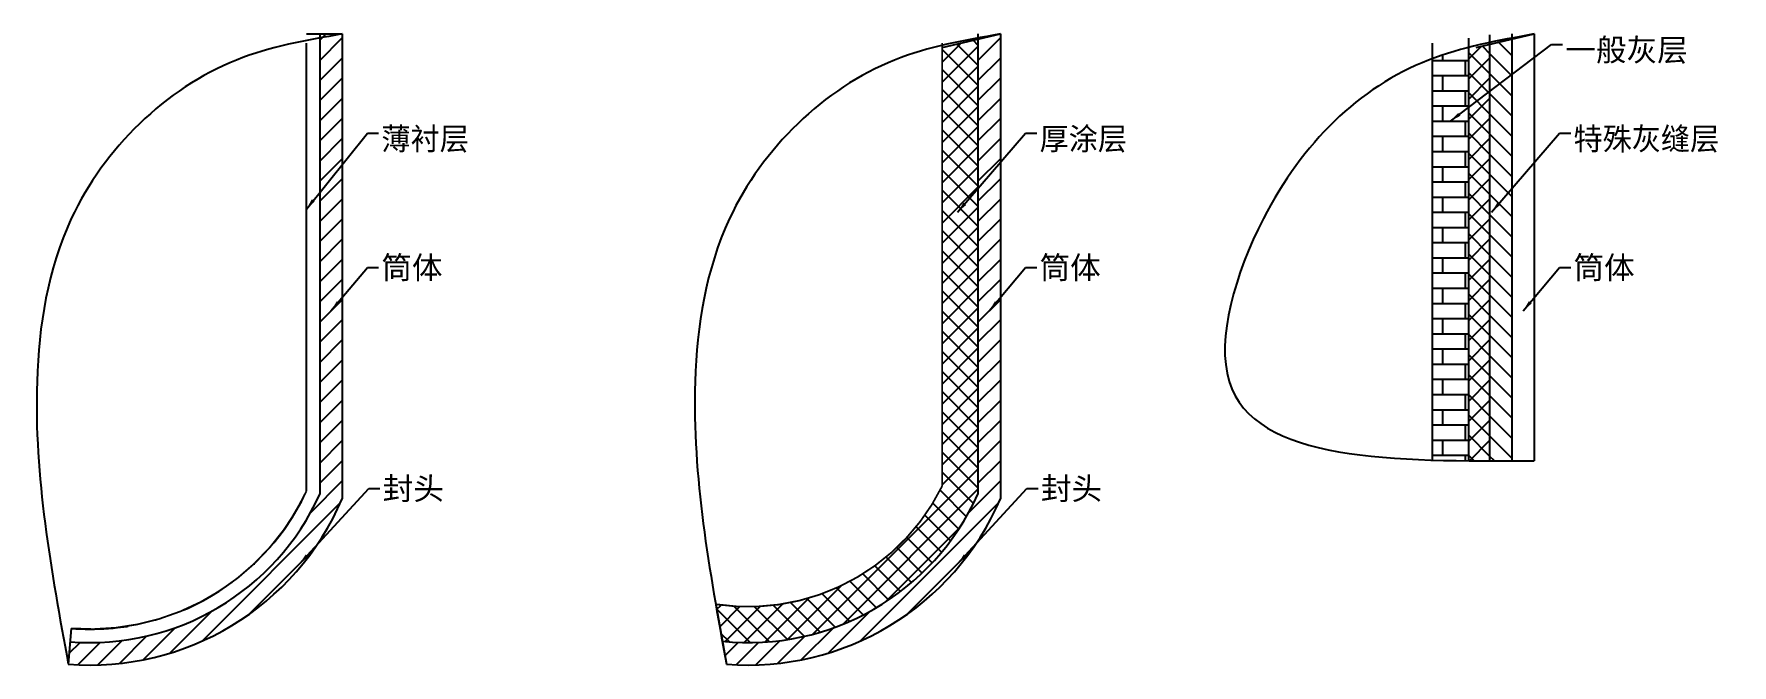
# Model space of a CAD drawing. Extents: x 133 to 512, y 75 to 216.
import ezdxf

# ---------------------------------------------------------------- set-up
doc = ezdxf.new("R2010")
doc.units = 0
doc.linetypes.add('DASHDOT', pattern=[25.4, 12.7, -6.35, 0, -6.35])
doc.layers.get('0').update_dxf_attribs({"linetype": 'CONTINUOUS'})
doc.dimstyles.new('ISO-25', dxfattribs={"dimtxt": 2.5, "dimasz": 2.5, "dimexe": 1.25, "dimexo": 0.625, "dimtad": 1, "dimtxsty": 'STANDARD', "dimcen": 2.5, "dimazin": 3, "dimtfac": 1, "dimtmove": 0, "dimatfit": 3})
pattern_1 = [(45, (0, 0), (-2.245064030267288, 2.245064030267288), []), (135, (0, 0), (-2.245064030267288, -2.245064030267288), [])]

msp = doc.modelspace()

# ---------------------------------------------------------------- hatches: boundary and pattern name
h = msp.add_hatch()
h.set_pattern_fill('ANSI31', color=256, style=0)
h.set_pattern_definition([(45, (0, 0), (-2.245064030267288, 2.245064030267288), [])])
h.paths.add_polyline_path([(201.5298409098036, 215.8931396926226), (196.5298409098036, 215.8931396926226), (196.5298409098036, 113.2361480081323, -0.3164835412422876), (140.8267721234465, 80.32321897528418), (140.4304627664862, 75.33894983191064, 0.3214243188121123), (201.5298409098036, 112.183648589955)])
h = msp.add_hatch()
h.set_pattern_fill('ANSI37', color=256, style=0)
h.set_pattern_definition(pattern_1)
edge = h.paths.add_edge_path()
edge.add_spline(control_points=[(343.348420650424, 214.5670322711276), (340.6958234400204, 213.9469847726848), (338.0161307168158, 213.4215561397822), (335.3484206504251, 212.859395315204)], knot_values=[5.171879250390109, 5.171879250390109, 5.171879250390109, 5.171879250390109, 13.33371701032561, 13.33371701032561, 13.33371701032561, 13.33371701032561], degree=3, periodic=0)
edge.add_line((335.348420650424, 212.8593953152038), (335.348420650424, 115.0278168349734))
edge.add_arc((292.102060058528, 136.3739600050939), 48.22764282736179, 261.344669106405, 333.7293309735266, ccw=False)
edge.add_line((284.8442762150321, 88.69555707080227), (286.3300272687804, 80.44336501992099))
edge.add_arc((292.102060058528, 136.373960005094), 56.22764282736187, 264.1079384588515, 335.7007495144388)
edge.add_line((343.348420650424, 113.2361480081322), (343.348420650424, 214.5670322711276))
h = msp.add_hatch()
h.set_pattern_fill('ANSI31', color=256, style=0)
h.set_pattern_definition([(45, (146.8185797406204, 0), (-2.245064030267288, 2.245064030267288), [])])
h.paths.add_polyline_path([(343.348420650424, 113.2361480081323, -0.3229565596282101), (286.3300272687803, 80.44336501992098), (287.2490425071067, 75.33894983191064, 0.321424318812112), (348.348420650424, 112.183648589955), (348.3484206504241, 215.8931396926227), (343.348420650424, 214.7263149320769)])
h = msp.add_hatch()
h.set_pattern_fill('AR-BRSTD', color=256, scale=0.05, style=0)
h.set_pattern_definition([(0, (0, 0), (0, 3.38709), []), (90, (0, 0), (-5.08, 3.38709), [3.38709, -3.38709])])
edge = h.paths.add_edge_path()
edge.add_spline(control_points=[(452.7580703545644, 212.4668059180061), (450.0218222121777, 211.8654037025231), (447.317322843633, 211.2061721900601), (444.6998048586888, 210.3581952490329)], knot_values=[15.01043222670619, 15.01043222670619, 15.01043222670619, 15.01043222670619, 23.39264298961055, 23.39264298961055, 23.39264298961055, 23.39264298961055], degree=3, periodic=0)
edge.add_line((444.6998048586888, 210.3581952490329), (444.6998048586889, 120.8814654226808))
edge.add_spline(control_points=[(444.6998048586953, 120.8814654226806), (447.3417156081493, 120.7955459153611), (450.0338413076618, 120.7447974215812), (452.7580703545646, 120.7165344080103)], knot_values=[165.4852314338837, 165.4852314338837, 165.4852314338837, 165.4852314338837, 171.7366097361997, 171.7366097361997, 171.7366097361997, 171.7366097361997], degree=3, periodic=0)
edge.add_line((452.7580703545644, 120.7165344080103), (452.7580703545644, 212.4668059180061))
h = msp.add_hatch()
h.set_pattern_fill('ANSI37', color=256, style=0)
h.set_pattern_definition(pattern_1)
edge = h.paths.add_edge_path()
edge.add_spline(control_points=[(457.4655105070647, 213.4647062582384), (455.8928674846272, 213.1346803735897), (454.3202943691979, 212.8101684109494), (452.7580703545644, 212.4668059180061)], knot_values=[10.22472191532123, 10.22472191532123, 10.22472191532123, 10.22472191532123, 15.01043222670619, 15.01043222670619, 15.01043222670619, 15.01043222670619], degree=3, periodic=0)
edge.add_line((452.7580703545644, 212.4668059180061), (452.7580703545644, 120.7165344080103))
edge.add_spline(control_points=[(452.7580703545644, 120.7165344080103), (454.3178262970818, 120.7003524340971), (455.8881061314803, 120.6915414909907), (457.4655105070645, 120.6877206421532)], knot_values=[171.7366097361997, 171.7366097361997, 171.7366097361997, 171.7366097361997, 175.315833174496, 175.315833174496, 175.315833174496, 175.315833174496], degree=3, periodic=0)
edge.add_line((457.4655105070646, 120.6877206421532), (457.4655105070646, 213.4647062582384))
h = msp.add_hatch()
h.set_pattern_fill('ANSI31', color=256, angle=90, style=0)
h.set_pattern_definition([(135, (0, 0), (-2.245064030267288, -2.245064030267288), [])])
edge = h.paths.add_edge_path()
edge.add_spline(control_points=[(462.4461266848243, 214.5598121953633), (460.7939635327635, 214.1693545184265), (459.129697878649, 213.8139431172664), (457.4655105070647, 213.4647062582384)], knot_values=[5.160432975849536, 5.160432975849536, 5.160432975849536, 5.160432975849536, 10.22472191532123, 10.22472191532123, 10.22472191532123, 10.22472191532123], degree=3, periodic=0)
edge.add_line((457.4655105070646, 213.4647062582384), (457.4655105070647, 120.6877206421532))
edge.add_spline(control_points=[(457.4655105070645, 120.6877206421532), (459.1191912475075, 120.6837150338054), (460.7807022114047, 120.6851937860874), (462.4461266848243, 120.6894135964854)], knot_values=[175.315833174496, 175.315833174496, 175.315833174496, 175.315833174496, 179.068132177382, 179.068132177382, 179.068132177382, 179.068132177382], degree=3, periodic=0)
edge.add_line((462.4461266848243, 120.6894135964854), (462.4461266848243, 214.5598121953633))

# ---------------------------------------------------------------- linework, layer by layer
for p, q in [((193.5298409098036, 215.8931396926226), (201.5298409098036, 215.8931396926226)), ((196.5298409098036, 215.8931396926226), (196.5298409098036, 113.2361480081323)), ((201.5298409098036, 215.8931396926226), (201.5298409098036, 112.1836485899551)), ((335.348420650424, 212.8593953152037), (348.348420650424, 215.8931396926226)), ((343.348420650424, 215.8931396926226), (343.348420650424, 113.2361480081323)), ((348.348420650424, 215.8931396926226), (348.348420650424, 112.1836485899551)), ((452.7580703545644, 214.990427898824), (452.7580703545644, 120.7165344080104)), ((454.4461266848243, 212.8593953152037), (467.4461266848243, 215.8931396926226)), ((457.4655105070647, 215.697201151452), (457.4655105070647, 120.6877206421533)), ((462.4461266848243, 215.8931396926226), (462.4461266848243, 120.6894135964854)), ((467.4461266848243, 215.8931396926226), (467.4461266848243, 120.7075358201813)), ((284.8442762150321, 88.69555707080221), (287.2490425071067, 75.33894983191063)), ((141.0645577376227, 83.31378046130831), (140.4304627664862, 75.33894983191063))]:
    msp.add_line(p, q)
at = {"const_width": 0.4}
msp.add_lwpolyline([(193.5298409098036, 213.9010954656354), (193.5298409098036, 113.8912855513296, -0.3131929184346357), (141.0645577376227, 83.31378046130831, -5.708618665395094)], format="xyb", dxfattribs=at)
msp.add_lwpolyline([(335.348420650424, 213.9010954656354, 0.4, 0.4, 0), (335.348420650424, 115.0278168349733, 0.4, 0.4, -0.3267763083225202), (284.8442762150321, 88.69555707080227, 0.4, 0.4, -0.3070454805635614)], format="xyseb")
msp.add_lwpolyline([(444.6998048586888, 213.9010954656354), (444.6998048586888, 120.881465422676)], dxfattribs=at)
at = {"linetype": 'DASHDOT'}
msp.add_arc((145.2834803179076, 136.373960005094), 53.22764282736188, 265.4538606477645, 335.7007495144389, dxfattribs=at)
for centre, radius, start, end in [((145.2834803179076, 136.373960005094), 61.22764282736188, 265.4538606477645, 336.7285329425951), ((145.2834803179076, 136.373960005094), 56.22764282736188, 265.4538606477645, 335.7007495144389), ((292.102060058528, 136.373960005094), 56.22764282736188, 264.0929504216265, 335.7007495144389), ((292.102060058528, 136.373960005094), 61.22764282736188, 265.4538606477645, 336.7285329425951)]:
    msp.add_arc(centre, radius, start, end)
at = {"start_tangent": (-0.9566106735040664, -0.2913692148084571)}
for points in [[(201.5298409098036, 215.8931396926226), (177.9469029843317, 210.0795404686216), (141.1078593722982, 174.7091940967102), (133.4529935404842, 138.3828918358381), (140.4304627664862, 75.33894983191061)], [(348.348420650424, 215.8931396926226), (324.7654827249521, 210.0795404686216), (287.9264391129186, 174.7091940967102), (280.2715732811046, 138.3828918358381), (287.2490425071067, 75.33894983191061)], [(467.4461266848243, 215.8931396926226), (443.8631887593524, 210.0795404686216), (407.0241451473189, 174.7091940967102), (399.3692793155049, 138.3828918358381), (467.4461266848243, 120.7075358201812)]]:
    msp.add_spline(points, degree=3, dxfattribs=at)

# ---------------------------------------------------------------- texts
at = {"char_height": 5, "attachment_point": 1}
for s, insert in [('{\\f宋体|b0|i0|c134|p2;一般灰层}', (474.3841793056847, 214.8269776280322)), ('{\\fTxt|b0|i0|c134|p2;薄衬层}', (210.2787005374403, 195.0248488813934)), ('{\\fTxt|b0|i0|c134|p2;厚涂层}', (357.0972802780607, 195.0248488813934)), ('{\\fTxt|b0|i0|c134|p2;特殊灰缝层}', (476.194986312461, 195.0248488813934)), ('{\\f宋体|b0|i0|c134|p2;筒体}', (210.2787005374403, 166.287809602911)), ('{\\f宋体|b0|i0|c134|p2;筒体}', (357.0972802780607, 166.287809602911)), ('{\\f宋体|b0|i0|c134|p2;筒体}', (476.194986312461, 166.287809602911)), ('{\\f宋体|b0|i0|c134|p2;封头}', (210.5758824104068, 117.0021797360384)), ('{\\f宋体|b0|i0|c134|p2;封头}', (357.3944621510273, 117.0021797360384))]:
    msp.add_mtext(s, dxfattribs=dict(at, insert=insert))

# ---------------------------------------------------------------- leaders
at = {"annotation_type": 0, "has_hookline": 1, "hookline_direction": 0}
for points, text_width in [([(448.7289376066266, 196.45122), (471.2591793056847, 213.5769776280322), (473.7591793056847, 213.5769776280322)], 28.08333333333334), ([(193.5298409098036, 176.8514695684662), (207.1537005374403, 193.7748488813934), (209.6537005374403, 193.7748488813934)], 20.91666666666666), ([(338.7978669272571, 176.1324328821656), (353.9722802780607, 193.7748488813934), (356.4722802780607, 193.7748488813934)], 20.88888888888889), ([(457.8955729616574, 176.1324328821656), (473.069986312461, 193.7748488813934), (475.569986312461, 193.7748488813934)], 35.36111111111111), ([(199.0298409098036, 154.1285603044578), (207.1537005374403, 163.787809602911), (209.6537005374403, 163.787809602911)], 13.86111111111111), ([(345.848420650424, 154.1285603044578), (353.9722802780607, 163.787809602911), (356.4722802780607, 163.787809602911)], 13.86111111111111), ([(464.9461266848243, 154.1285603044578), (473.069986312461, 163.787809602911), (475.569986312461, 163.787809602911)], 13.86111111111111), ([(191.9953115966375, 97.70262232541135), (207.4508824104068, 114.5021797360384), (209.9508824104068, 114.5021797360384)], 13.97222222222222), ([(338.8138913372579, 97.70262232541135), (354.2694621510273, 114.5021797360384), (356.7694621510273, 114.5021797360384)], 13.97222222222222)]:
    msp.add_leader(points, dimstyle='ISO-25', override={"dimgap": 0.625, "dimtad": 0}, dxfattribs=dict(at, text_width=text_width))

doc.saveas('drawing.dxf')
